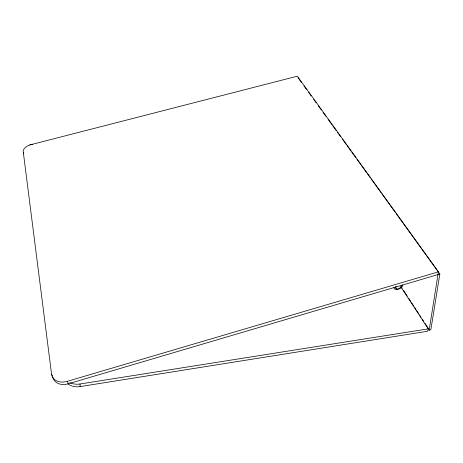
<?xml version="1.0" encoding="UTF-8"?>
<svg xmlns="http://www.w3.org/2000/svg" width="463" height="463" viewBox="0 0 463 463"><rect width="100%" height="100%" fill="white"/><g stroke="black" fill="none" stroke-linecap="round" stroke-linejoin="round"><path stroke-width="0.69" d="M396.241 213.663L439.85 274.021L430.856 329.708L429.143 330.235L438.415 271.85L297.344 76.187L29.806 144.948A9.11 5.058 -17.3 0 0 23.335 152.477L51.578 374.226L52.452 376.049M32.485 144.242L29.806 144.948M439.85 274.021L68.402 383.752A14.602 11.037 -27.7 0 1 52.846 377.235M51.578 374.226A14.66 11.048 -27.6 0 0 67.291 381.321L438.415 271.85M67.876 383.85A14.162 11.199 -8.2 0 0 80.145 386.582L427.476 331.271L428.57 328.817L80.035 383.995A14.214 11.205 -8.1 0 1 70 382.681M298.022 77.709L301.407 82.397M303.948 85.915L306.489 89.428M308.607 92.363L311.148 95.876M313.688 99.395L316.229 102.908M318.341 105.842L321.31 109.939M323 112.283L325.964 116.387M328.082 119.315L331.89 124.593M332.741 125.762L336.126 130.45M337.394 132.21L340.785 136.898M342.475 139.241L346.283 144.514M347.134 145.689L350.942 150.961M351.787 152.13L355.601 157.408M356.869 159.168L360.683 164.44M361.528 165.609L366.609 172.641M367.454 173.816L370.417 177.919M371.262 179.088L381.003 192.567M381.848 193.737L395.396 212.494M401.34 287.002L402.127 288.212M403.707 290.637L407.261 296.094M408.835 298.513L410.808 301.546M411.601 302.756L413.575 305.788M414.362 306.998L415.942 309.423M416.729 310.638L418.702 313.665M419.495 314.881L421.075 317.3M422.256 319.123L423.836 321.542M425.022 323.365L428.177 328.209M401.143 287.315L429.143 330.235M67.291 381.321L68.402 383.752M23.335 152.477L23.792 153.675M80.035 383.995L80.145 386.582M402.851 284.895A4.885 2.795 -29.6 0 1 398.076 289.352A4.885 2.795 -29.6 0 1 393.944 287.523M400.536 286.69A3.05 1.742 -29.6 0 1 400.055 287.228M396.675 288.53A3.05 1.742 -29.6 0 1 395.599 286.701M401.276 285.573A3.05 1.742 -29.5 0 1 397.972 288.941A3.05 1.742 -29.5 0 1 396.224 286.609"/></g></svg>
